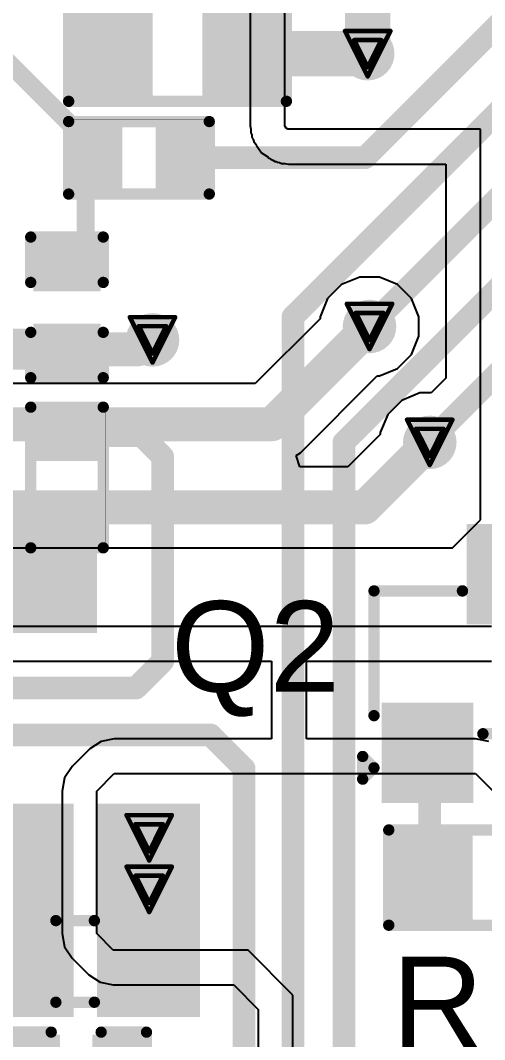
# Model space of a CAD drawing. Header units: inches. Extents: x -1 to 208, y -10 to 150.
# Drawn here: x 18.86 to 24.06, y 36.47 to 47.88 of the extents above; entities that cross this region are included whole.
import ezdxf

# ---------------------------------------------------------------- set-up
doc = ezdxf.new("R2010")
doc.units = ezdxf.units.IN
for name, color, linetype in [('Bottom Layer', 5, 'Continuous'), ('Drill Drawing', 1, 'Continuous'), ('Top Layer', 1, 'Continuous'), ('Top Overlay', 2, 'Continuous'), ('Top Paste', 8, 'Continuous'), ('Top Solder', 216, 'Continuous'), ('Via Holes', 16, 'Continuous')]:
    doc.layers.add(name, color=color, linetype=linetype)
doc.styles.add('Arial', font='', dxfattribs={"height": 0.2})
doc.styles.get('Arial').set_extended_font_data('Arial')

# ---------------------------------------------------------------- blocks, each defined once
blk = doc.blocks.new('R___0402_32')
at = {"layer": 'Top Layer'}
for points in [[(-0.699, -0.318), (-0.699, 0.318), (-0.241, 0.318), (-0.241, -0.318)], [(0.241, -0.318), (0.241, 0.318), (0.699, 0.318), (0.699, -0.318)]]:
    blk.add_hatch(color=1, dxfattribs=at).paths.add_polyline_path(points)
at = {"layer": 'Top Paste'}
for points in [[(-0.699, -0.318), (-0.699, 0.318), (-0.241, 0.318), (-0.241, -0.318)], [(0.241, -0.318), (0.241, 0.318), (0.699, 0.318), (0.699, -0.318)]]:
    blk.add_hatch(color=8, dxfattribs=at).paths.add_polyline_path(points)
at = {"layer": 'Top Solder'}
for points in [[(-0.754, -0.373), (-0.754, 0.373), (-0.186, 0.373), (-0.186, -0.373)], [(0.186, -0.373), (0.186, 0.373), (0.754, 0.373), (0.754, -0.373)]]:
    blk.add_hatch(color=216, dxfattribs=at).paths.add_polyline_path(points)
at = {"layer": 'Top Overlay'}
for points in [[(0.787, 0.406, 0.127, 0.127, 0), (-0.787, 0.406, 0.127, 0.127, 0)], [(-0.787, 0.406, 0.127, 0.127, 0), (-0.787, -0.406, 0.127, 0.127, 0)], [(0.787, 0.406, 0.127, 0.127, 0), (0.787, -0.406, 0.127, 0.127, 0)], [(0.787, -0.406, 0.127, 0.127, 0), (-0.787, -0.406, 0.127, 0.127, 0)], [(0.813, -0.432, 0.00323, 0.00323, 0), (-0.813, -0.432, 0.00323, 0.00323, 0)]]:
    blk.add_lwpolyline(points, format="xyseb", dxfattribs=at)
for points in [[(-0.819, 0.406, 0.0635, 0.0635, 1), (-0.756, 0.406, 0.0635, 0.0635, 1)], [(-0.819, 0.406, 0.0635, 0.0635, 1), (-0.756, 0.406, 0.0635, 0.0635, 1)], [(0.756, 0.406, 0.0635, 0.0635, 1), (0.819, 0.406, 0.0635, 0.0635, 1)], [(0.756, 0.406, 0.0635, 0.0635, 1), (0.819, 0.406, 0.0635, 0.0635, 1)], [(-0.819, -0.406, 0.0635, 0.0635, 1), (-0.756, -0.406, 0.0635, 0.0635, 1)], [(-0.819, -0.406, 0.0635, 0.0635, 1), (-0.756, -0.406, 0.0635, 0.0635, 1)], [(-0.814, -0.432, 0.00161, 0.00161, 1), (-0.812, -0.432, 0.00161, 0.00161, 1)], [(0.756, -0.406, 0.0635, 0.0635, 1), (0.819, -0.406, 0.0635, 0.0635, 1)], [(0.756, -0.406, 0.0635, 0.0635, 1), (0.819, -0.406, 0.0635, 0.0635, 1)], [(0.812, -0.432, 0.00161, 0.00161, 1), (0.814, -0.432, 0.00161, 0.00161, 1)]]:
    blk.add_lwpolyline(points, format="xyseb", close=True, dxfattribs=at)
blk = doc.blocks.new('R___0603_39')
at = {"layer": 'Top Layer'}
for points in [[(-0.381, 0.4445), (-0.381, -0.4445), (-1.143, -0.4445), (-1.143, 0.4445)], [(1.143, 0.4445), (1.143, -0.4445), (0.381, -0.4445), (0.381, 0.4445)]]:
    blk.add_hatch(color=1, dxfattribs=at).paths.add_polyline_path(points)
at = {"layer": 'Top Paste'}
for points in [[(-0.381, 0.4445), (-0.381, -0.4445), (-1.143, -0.4445), (-1.143, 0.4445)], [(1.143, 0.4445), (1.143, -0.4445), (0.381, -0.4445), (0.381, 0.4445)]]:
    blk.add_hatch(color=8, dxfattribs=at).paths.add_polyline_path(points)
at = {"layer": 'Top Solder'}
for points in [[(-0.2794, 0.5461), (-0.2794, -0.5461), (-1.2446, -0.5461), (-1.2446, 0.5461)], [(1.2446, 0.5461), (1.2446, -0.5461), (0.2794, -0.5461), (0.2794, 0.5461)]]:
    blk.add_hatch(color=216, dxfattribs=at).paths.add_polyline_path(points)
at = {"layer": 'Top Overlay'}
for points in [[(-1.2192, 0.5334, 0.127, 0.127, 0), (-1.2192, -0.5334, 0.127, 0.127, 0)], [(1.2192, 0.5334, 0.127, 0.127, 0), (-1.2192, 0.5334, 0.127, 0.127, 0)], [(1.2192, 0.5334, 0.127, 0.127, 0), (1.2192, -0.5334, 0.127, 0.127, 0)], [(1.2192, -0.5334, 0.127, 0.127, 0), (-1.2192, -0.5334, 0.127, 0.127, 0)]]:
    blk.add_lwpolyline(points, format="xyseb", dxfattribs=at)
for points in [[(-1.25095, 0.5334, 0.0635, 0.0635, 1), (-1.18745, 0.5334, 0.0635, 0.0635, 1)], [(-1.25095, 0.5334, 0.0635, 0.0635, 1), (-1.18745, 0.5334, 0.0635, 0.0635, 1)], [(1.18745, 0.5334, 0.0635, 0.0635, 1), (1.25095, 0.5334, 0.0635, 0.0635, 1)], [(1.18745, 0.5334, 0.0635, 0.0635, 1), (1.25095, 0.5334, 0.0635, 0.0635, 1)], [(-1.25095, -0.5334, 0.0635, 0.0635, 1), (-1.18745, -0.5334, 0.0635, 0.0635, 1)], [(-1.25095, -0.5334, 0.0635, 0.0635, 1), (-1.18745, -0.5334, 0.0635, 0.0635, 1)], [(1.18745, -0.5334, 0.0635, 0.0635, 1), (1.25095, -0.5334, 0.0635, 0.0635, 1)], [(1.18745, -0.5334, 0.0635, 0.0635, 1), (1.25095, -0.5334, 0.0635, 0.0635, 1)]]:
    blk.add_lwpolyline(points, format="xyseb", close=True, dxfattribs=at)
blk = doc.blocks.new('R___0402_50')
at = {"layer": 'Top Layer'}
for points in [[(-0.699, -0.318), (-0.699, 0.318), (-0.241, 0.318), (-0.241, -0.318)], [(0.241, -0.318), (0.241, 0.318), (0.699, 0.318), (0.699, -0.318)]]:
    blk.add_hatch(color=1, dxfattribs=at).paths.add_polyline_path(points)
at = {"layer": 'Top Paste'}
for points in [[(-0.699, -0.318), (-0.699, 0.318), (-0.241, 0.318), (-0.241, -0.318)], [(0.241, -0.318), (0.241, 0.318), (0.699, 0.318), (0.699, -0.318)]]:
    blk.add_hatch(color=8, dxfattribs=at).paths.add_polyline_path(points)
at = {"layer": 'Top Solder'}
for points in [[(-0.754, -0.373), (-0.754, 0.373), (-0.186, 0.373), (-0.186, -0.373)], [(0.186, -0.373), (0.186, 0.373), (0.754, 0.373), (0.754, -0.373)]]:
    blk.add_hatch(color=216, dxfattribs=at).paths.add_polyline_path(points)
at = {"layer": 'Top Overlay'}
for points in [[(-0.787, 0.406, 0.127, 0.127, 0), (-0.787, -0.406, 0.127, 0.127, 0)], [(-0.787, 0.406, 0.127, 0.127, 0), (0.787, 0.406, 0.127, 0.127, 0)], [(0.787, 0.406, 0.127, 0.127, 0), (0.787, -0.406, 0.127, 0.127, 0)], [(-0.787, -0.406, 0.127, 0.127, 0), (0.787, -0.406, 0.127, 0.127, 0)], [(-0.813, -0.432, 0.00323, 0.00323, 0), (0.813, -0.432, 0.00323, 0.00323, 0)]]:
    blk.add_lwpolyline(points, format="xyseb", dxfattribs=at)
for points in [[(-0.819, 0.406, 0.0635, 0.0635, 1), (-0.756, 0.406, 0.0635, 0.0635, 1)], [(-0.819, 0.406, 0.0635, 0.0635, 1), (-0.756, 0.406, 0.0635, 0.0635, 1)], [(0.756, 0.406, 0.0635, 0.0635, 1), (0.819, 0.406, 0.0635, 0.0635, 1)], [(0.756, 0.406, 0.0635, 0.0635, 1), (0.819, 0.406, 0.0635, 0.0635, 1)], [(-0.819, -0.406, 0.0635, 0.0635, 1), (-0.756, -0.406, 0.0635, 0.0635, 1)], [(-0.819, -0.406, 0.0635, 0.0635, 1), (-0.756, -0.406, 0.0635, 0.0635, 1)], [(-0.814, -0.432, 0.00161, 0.00161, 1), (-0.812, -0.432, 0.00161, 0.00161, 1)], [(0.756, -0.406, 0.0635, 0.0635, 1), (0.819, -0.406, 0.0635, 0.0635, 1)], [(0.756, -0.406, 0.0635, 0.0635, 1), (0.819, -0.406, 0.0635, 0.0635, 1)], [(0.812, -0.432, 0.00161, 0.00161, 1), (0.814, -0.432, 0.00161, 0.00161, 1)]]:
    blk.add_lwpolyline(points, format="xyseb", close=True, dxfattribs=at)
blk = doc.blocks.new('R___0603_63')
at = {"layer": 'Top Layer'}
for points in [[(-0.381, 0.4445), (-0.381, -0.4445), (-1.143, -0.4445), (-1.143, 0.4445)], [(1.143, 0.4445), (1.143, -0.4445), (0.381, -0.4445), (0.381, 0.4445)]]:
    blk.add_hatch(color=1, dxfattribs=at).paths.add_polyline_path(points)
at = {"layer": 'Top Paste'}
for points in [[(-0.381, 0.4445), (-0.381, -0.4445), (-1.143, -0.4445), (-1.143, 0.4445)], [(1.143, 0.4445), (1.143, -0.4445), (0.381, -0.4445), (0.381, 0.4445)]]:
    blk.add_hatch(color=8, dxfattribs=at).paths.add_polyline_path(points)
at = {"layer": 'Top Solder'}
for points in [[(-0.2794, 0.5461), (-0.2794, -0.5461), (-1.2446, -0.5461), (-1.2446, 0.5461)], [(1.2446, 0.5461), (1.2446, -0.5461), (0.2794, -0.5461), (0.2794, 0.5461)]]:
    blk.add_hatch(color=216, dxfattribs=at).paths.add_polyline_path(points)
at = {"layer": 'Top Overlay'}
for points in [[(-1.2192, 0.5334, 0.127, 0.127, 0), (-1.2192, -0.5334, 0.127, 0.127, 0)], [(1.2192, 0.5334, 0.127, 0.127, 0), (-1.2192, 0.5334, 0.127, 0.127, 0)], [(1.2192, 0.5334, 0.127, 0.127, 0), (1.2192, -0.5334, 0.127, 0.127, 0)], [(1.2192, -0.5334, 0.127, 0.127, 0), (-1.2192, -0.5334, 0.127, 0.127, 0)]]:
    blk.add_lwpolyline(points, format="xyseb", dxfattribs=at)
for points in [[(-1.25095, 0.5334, 0.0635, 0.0635, 1), (-1.18745, 0.5334, 0.0635, 0.0635, 1)], [(-1.25095, 0.5334, 0.0635, 0.0635, 1), (-1.18745, 0.5334, 0.0635, 0.0635, 1)], [(1.18745, 0.5334, 0.0635, 0.0635, 1), (1.25095, 0.5334, 0.0635, 0.0635, 1)], [(1.18745, 0.5334, 0.0635, 0.0635, 1), (1.25095, 0.5334, 0.0635, 0.0635, 1)], [(-1.25095, -0.5334, 0.0635, 0.0635, 1), (-1.18745, -0.5334, 0.0635, 0.0635, 1)], [(-1.25095, -0.5334, 0.0635, 0.0635, 1), (-1.18745, -0.5334, 0.0635, 0.0635, 1)], [(1.18745, -0.5334, 0.0635, 0.0635, 1), (1.25095, -0.5334, 0.0635, 0.0635, 1)], [(1.18745, -0.5334, 0.0635, 0.0635, 1), (1.25095, -0.5334, 0.0635, 0.0635, 1)]]:
    blk.add_lwpolyline(points, format="xyseb", close=True, dxfattribs=at)
blk = doc.blocks.new('SOT_23_79')
at = {"layer": 'Top Layer'}
for points in [[(-0.41, 1.46), (0.41, 1.46), (0.41, 0.54), (-0.41, 0.54)], [(-1.36, -0.54), (-0.54, -0.54), (-0.54, -1.46), (-1.36, -1.46)], [(0.54, -0.54), (1.36, -0.54), (1.36, -1.46), (0.54, -1.46)]]:
    blk.add_hatch(color=1, dxfattribs=at).paths.add_polyline_path(points)
at = {"layer": 'Top Paste'}
for points in [[(-0.41, 1.46), (0.41, 1.46), (0.41, 0.54), (-0.41, 0.54)], [(-1.36, -0.54), (-0.54, -0.54), (-0.54, -1.46), (-1.36, -1.46)], [(0.54, -0.54), (1.36, -0.54), (1.36, -1.46), (0.54, -1.46)]]:
    blk.add_hatch(color=8, dxfattribs=at).paths.add_polyline_path(points)
at = {"layer": 'Top Solder'}
for points in [[(-0.512, 1.562), (0.512, 1.562), (0.512, 0.438), (-0.512, 0.438)], [(-1.462, -0.438), (-0.438, -0.438), (-0.438, -1.562), (-1.462, -1.562)], [(0.438, -0.438), (1.462, -0.438), (1.462, -1.562), (0.438, -1.562)]]:
    blk.add_hatch(color=216, dxfattribs=at).paths.add_polyline_path(points)
at = {"layer": 'Top Overlay'}
for points in [[(-1.549, 0.813, 0.127, 0.127, 0), (-0.559, 0.813, 0.127, 0.127, 0)], [(-1.549, -0.584, 0.127, 0.127, 0), (-1.549, 0.813, 0.127, 0.127, 0)], [(0.559, 0.813, 0.127, 0.127, 0), (1.549, 0.813, 0.127, 0.127, 0)], [(1.549, 0.813, 0.127, 0.127, 0), (1.549, -0.584, 0.127, 0.127, 0)], [(-0.33, -0.787, 0.127, 0.127, 0), (0.33, -0.787, 0.127, 0.127, 0)], [(-1.676, -1.295, 0.127, 0.127, 0), (-1.676, -1.041, 0.127, 0.127, 0)], [(-1.676, -1.041, 0.127, 0.127, 0), (-1.549, -1.168, 0.127, 0.127, 0)], [(-1.676, -1.295, 0.127, 0.127, 0), (-1.549, -1.168, 0.127, 0.127, 0)]]:
    blk.add_lwpolyline(points, format="xyseb", dxfattribs=at)
for points in [[(-1.581, 0.813, 0.0635, 0.0635, 1), (-1.518, 0.813, 0.0635, 0.0635, 1)], [(-1.581, 0.813, 0.0635, 0.0635, 1), (-1.518, 0.813, 0.0635, 0.0635, 1)], [(-0.591, 0.813, 0.0635, 0.0635, 1), (-0.527, 0.813, 0.0635, 0.0635, 1)], [(0.527, 0.813, 0.0635, 0.0635, 1), (0.591, 0.813, 0.0635, 0.0635, 1)], [(1.518, 0.813, 0.0635, 0.0635, 1), (1.581, 0.813, 0.0635, 0.0635, 1)], [(1.518, 0.813, 0.0635, 0.0635, 1), (1.581, 0.813, 0.0635, 0.0635, 1)], [(-1.581, -0.584, 0.0635, 0.0635, 1), (-1.518, -0.584, 0.0635, 0.0635, 1)], [(1.518, -0.584, 0.0635, 0.0635, 1), (1.581, -0.584, 0.0635, 0.0635, 1)], [(-0.362, -0.787, 0.0635, 0.0635, 1), (-0.298, -0.787, 0.0635, 0.0635, 1)], [(0.298, -0.787, 0.0635, 0.0635, 1), (0.362, -0.787, 0.0635, 0.0635, 1)], [(-1.708, -1.041, 0.0635, 0.0635, 1), (-1.645, -1.041, 0.0635, 0.0635, 1)], [(-1.708, -1.041, 0.0635, 0.0635, 1), (-1.645, -1.041, 0.0635, 0.0635, 1)], [(-1.581, -1.168, 0.0635, 0.0635, 1), (-1.518, -1.168, 0.0635, 0.0635, 1)], [(-1.581, -1.168, 0.0635, 0.0635, 1), (-1.518, -1.168, 0.0635, 0.0635, 1)], [(-1.708, -1.295, 0.0635, 0.0635, 1), (-1.645, -1.295, 0.0635, 0.0635, 1)], [(-1.708, -1.295, 0.0635, 0.0635, 1), (-1.645, -1.295, 0.0635, 0.0635, 1)]]:
    blk.add_lwpolyline(points, format="xyseb", close=True, dxfattribs=at)
blk = doc.blocks.new('IND_0603__1608_M_______95')
at = {"layer": 'Top Layer'}
for points in [[(-1, 0.4), (-0.4, 0.4), (-0.4, -0.4), (-1, -0.4)], [(0.4, 0.4), (1, 0.4), (1, -0.4), (0.4, -0.4)]]:
    blk.add_hatch(color=1, dxfattribs=at).paths.add_polyline_path(points)
at = {"layer": 'Top Paste'}
for points in [[(-1, 0.4), (-0.4, 0.4), (-0.4, -0.4), (-1, -0.4)], [(0.4, 0.4), (1, 0.4), (1, -0.4), (0.4, -0.4)]]:
    blk.add_hatch(color=8, dxfattribs=at).paths.add_polyline_path(points)
at = {"layer": 'Top Solder'}
for points in [[(-1.102, 0.502), (-0.298, 0.502), (-0.298, -0.502), (-1.102, -0.502)], [(0.298, 0.502), (1.102, 0.502), (1.102, -0.502), (0.298, -0.502)]]:
    blk.add_hatch(color=216, dxfattribs=at).paths.add_polyline_path(points)
at = {"layer": 'Top Overlay'}
for points in [[(0.229, 0.457, 0.127, 0.127, 0), (-0.203, 0.457, 0.127, 0.127, 0)], [(0.229, -0.457, 0.127, 0.127, 0), (-0.203, -0.457, 0.127, 0.127, 0)]]:
    blk.add_lwpolyline(points, format="xyseb", dxfattribs=at)
for points in [[(-0.235, 0.457, 0.0635, 0.0635, 1), (-0.171, 0.457, 0.0635, 0.0635, 1)], [(0.197, 0.457, 0.0635, 0.0635, 1), (0.26, 0.457, 0.0635, 0.0635, 1)], [(-0.235, -0.457, 0.0635, 0.0635, 1), (-0.171, -0.457, 0.0635, 0.0635, 1)], [(0.197, -0.457, 0.0635, 0.0635, 1), (0.26, -0.457, 0.0635, 0.0635, 1)]]:
    blk.add_lwpolyline(points, format="xyseb", close=True, dxfattribs=at)
blk = doc.blocks.new('C___0402_117')
at = {"layer": 'Top Layer'}
for points in [[(-0.699, -0.318), (-0.699, 0.318), (-0.241, 0.318), (-0.241, -0.318)], [(0.241, -0.318), (0.241, 0.318), (0.699, 0.318), (0.699, -0.318)]]:
    blk.add_hatch(color=1, dxfattribs=at).paths.add_polyline_path(points)
at = {"layer": 'Top Paste'}
for points in [[(-0.699, -0.318), (-0.699, 0.318), (-0.241, 0.318), (-0.241, -0.318)], [(0.241, -0.318), (0.241, 0.318), (0.699, 0.318), (0.699, -0.318)]]:
    blk.add_hatch(color=8, dxfattribs=at).paths.add_polyline_path(points)
at = {"layer": 'Top Solder'}
for points in [[(-0.758, -0.377), (-0.758, 0.377), (-0.181, 0.377), (-0.181, -0.377)], [(0.181, -0.377), (0.181, 0.377), (0.758, 0.377), (0.758, -0.377)]]:
    blk.add_hatch(color=216, dxfattribs=at).paths.add_polyline_path(points)
at = {"layer": 'Top Overlay'}
for points in [[(-0.787, 0.406, 0.127, 0.127, 0), (-0.279, 0.406, 0.127, 0.127, 0)], [(-0.787, 0.406, 0.127, 0.127, 0), (-0.787, -0.406, 0.127, 0.127, 0)], [(0.279, 0.406, 0.127, 0.127, 0), (0.787, 0.406, 0.127, 0.127, 0)], [(0.787, 0.406, 0.127, 0.127, 0), (0.787, -0.406, 0.127, 0.127, 0)], [(-0.787, -0.406, 0.127, 0.127, 0), (-0.279, -0.406, 0.127, 0.127, 0)], [(0.279, -0.406, 0.127, 0.127, 0), (0.787, -0.406, 0.127, 0.127, 0)]]:
    blk.add_lwpolyline(points, format="xyseb", dxfattribs=at)
for points in [[(-0.819, 0.406, 0.0635, 0.0635, 1), (-0.756, 0.406, 0.0635, 0.0635, 1)], [(-0.819, 0.406, 0.0635, 0.0635, 1), (-0.756, 0.406, 0.0635, 0.0635, 1)], [(-0.311, 0.406, 0.0635, 0.0635, 1), (-0.248, 0.406, 0.0635, 0.0635, 1)], [(0.248, 0.406, 0.0635, 0.0635, 1), (0.311, 0.406, 0.0635, 0.0635, 1)], [(0.756, 0.406, 0.0635, 0.0635, 1), (0.819, 0.406, 0.0635, 0.0635, 1)], [(0.756, 0.406, 0.0635, 0.0635, 1), (0.819, 0.406, 0.0635, 0.0635, 1)], [(-0.819, -0.406, 0.0635, 0.0635, 1), (-0.756, -0.406, 0.0635, 0.0635, 1)], [(-0.819, -0.406, 0.0635, 0.0635, 1), (-0.756, -0.406, 0.0635, 0.0635, 1)], [(-0.311, -0.406, 0.0635, 0.0635, 1), (-0.248, -0.406, 0.0635, 0.0635, 1)], [(0.248, -0.406, 0.0635, 0.0635, 1), (0.311, -0.406, 0.0635, 0.0635, 1)], [(0.756, -0.406, 0.0635, 0.0635, 1), (0.819, -0.406, 0.0635, 0.0635, 1)], [(0.756, -0.406, 0.0635, 0.0635, 1), (0.819, -0.406, 0.0635, 0.0635, 1)]]:
    blk.add_lwpolyline(points, format="xyseb", close=True, dxfattribs=at)
blk = doc.blocks.new('C___0402_147')
at = {"layer": 'Top Layer'}
for points in [[(-0.699, -0.318), (-0.699, 0.318), (-0.241, 0.318), (-0.241, -0.318)], [(0.241, -0.318), (0.241, 0.318), (0.699, 0.318), (0.699, -0.318)]]:
    blk.add_hatch(color=1, dxfattribs=at).paths.add_polyline_path(points)
at = {"layer": 'Top Paste'}
for points in [[(-0.699, -0.318), (-0.699, 0.318), (-0.241, 0.318), (-0.241, -0.318)], [(0.241, -0.318), (0.241, 0.318), (0.699, 0.318), (0.699, -0.318)]]:
    blk.add_hatch(color=8, dxfattribs=at).paths.add_polyline_path(points)
at = {"layer": 'Top Solder'}
for points in [[(-0.758, -0.377), (-0.758, 0.377), (-0.181, 0.377), (-0.181, -0.377)], [(0.181, -0.377), (0.181, 0.377), (0.758, 0.377), (0.758, -0.377)]]:
    blk.add_hatch(color=216, dxfattribs=at).paths.add_polyline_path(points)
at = {"layer": 'Top Overlay'}
for points in [[(-0.279, 0.406, 0.127, 0.127, 0), (-0.787, 0.406, 0.127, 0.127, 0)], [(-0.787, 0.406, 0.127, 0.127, 0), (-0.787, -0.406, 0.127, 0.127, 0)], [(0.787, 0.406, 0.127, 0.127, 0), (0.279, 0.406, 0.127, 0.127, 0)], [(0.787, 0.406, 0.127, 0.127, 0), (0.787, -0.406, 0.127, 0.127, 0)], [(-0.279, -0.406, 0.127, 0.127, 0), (-0.787, -0.406, 0.127, 0.127, 0)], [(0.787, -0.406, 0.127, 0.127, 0), (0.279, -0.406, 0.127, 0.127, 0)]]:
    blk.add_lwpolyline(points, format="xyseb", dxfattribs=at)
for points in [[(-0.819, 0.406, 0.0635, 0.0635, 1), (-0.756, 0.406, 0.0635, 0.0635, 1)], [(-0.819, 0.406, 0.0635, 0.0635, 1), (-0.756, 0.406, 0.0635, 0.0635, 1)], [(-0.311, 0.406, 0.0635, 0.0635, 1), (-0.248, 0.406, 0.0635, 0.0635, 1)], [(0.248, 0.406, 0.0635, 0.0635, 1), (0.311, 0.406, 0.0635, 0.0635, 1)], [(0.756, 0.406, 0.0635, 0.0635, 1), (0.819, 0.406, 0.0635, 0.0635, 1)], [(0.756, 0.406, 0.0635, 0.0635, 1), (0.819, 0.406, 0.0635, 0.0635, 1)], [(-0.819, -0.406, 0.0635, 0.0635, 1), (-0.756, -0.406, 0.0635, 0.0635, 1)], [(-0.819, -0.406, 0.0635, 0.0635, 1), (-0.756, -0.406, 0.0635, 0.0635, 1)], [(-0.311, -0.406, 0.0635, 0.0635, 1), (-0.248, -0.406, 0.0635, 0.0635, 1)], [(0.248, -0.406, 0.0635, 0.0635, 1), (0.311, -0.406, 0.0635, 0.0635, 1)], [(0.756, -0.406, 0.0635, 0.0635, 1), (0.819, -0.406, 0.0635, 0.0635, 1)], [(0.756, -0.406, 0.0635, 0.0635, 1), (0.819, -0.406, 0.0635, 0.0635, 1)]]:
    blk.add_lwpolyline(points, format="xyseb", close=True, dxfattribs=at)

msp = doc.modelspace()

# ---------------------------------------------------------------- hatches: boundary and pattern name
at = {"layer": 'Bottom Layer'}
h = msp.add_hatch(color=5, dxfattribs=at)
edge = h.paths.add_edge_path()
edge.add_arc((22.746, 47.507), 0.3, 0, 360)
h = msp.add_hatch(color=5, dxfattribs=at)
edge = h.paths.add_edge_path()
edge.add_arc((22.766, 44.452), 0.3, 0, 360)
h = msp.add_hatch(color=5, dxfattribs=at)
edge = h.paths.add_edge_path()
edge.add_arc((20.336, 44.302), 0.3, 0, 360)
h = msp.add_hatch(color=5, dxfattribs=at)
edge = h.paths.add_edge_path()
edge.add_arc((23.441, 43.154), 0.3, 0, 360)
h = msp.add_hatch(color=5, dxfattribs=at)
edge = h.paths.add_edge_path()
edge.add_arc((20.299, 38.726), 0.3, 0, 360)
h = msp.add_hatch(color=5, dxfattribs=at)
edge = h.paths.add_edge_path()
edge.add_arc((20.299, 38.149), 0.3, 0, 360)
at = {"layer": 'Top Layer'}
h = msp.add_hatch(color=1, dxfattribs=at)
edge = h.paths.add_edge_path()
edge.add_arc((22.746, 47.507), 0.3, 0, 360)
h = msp.add_hatch(color=1, dxfattribs=at)
edge = h.paths.add_edge_path()
edge.add_arc((22.766, 44.452), 0.3, 0, 360)
h = msp.add_hatch(color=1, dxfattribs=at)
edge = h.paths.add_edge_path()
edge.add_arc((20.336, 44.302), 0.3, 0, 360)
for points in [[(18.016, 43.968), (19.696, 43.968), (19.696, 44.426), (18.016, 44.426)], [(15.951, 41.021), (19.714, 41.021), (19.714, 42.52), (15.951, 42.52)], [(16.894, 36.72), (19.452, 36.72), (19.452, 39.107), (16.894, 39.107)], [(19.714, 36.72), (20.867, 36.72), (20.867, 39.107), (19.714, 39.107)]]:
    msp.add_hatch(color=1, dxfattribs=at).paths.add_polyline_path(points)
h = msp.add_hatch(color=1, dxfattribs=at)
edge = h.paths.add_edge_path()
edge.add_arc((23.441, 43.154), 0.3, 0, 360)
h = msp.add_hatch(color=1, dxfattribs=at)
edge = h.paths.add_edge_path()
edge.add_arc((20.299, 38.726), 0.3, 0, 360)
h = msp.add_hatch(color=1, dxfattribs=at)
edge = h.paths.add_edge_path()
edge.add_arc((20.299, 38.149), 0.3, 0, 360)
at = {"layer": 'Via Holes'}
h = msp.add_hatch(color=7, dxfattribs=at)
edge = h.paths.add_edge_path()
edge.add_arc((22.746, 47.507), 0.15, 0, 360)
h = msp.add_hatch(color=7, dxfattribs=at)
edge = h.paths.add_edge_path()
edge.add_arc((22.766, 44.452), 0.15, 0, 360)
h = msp.add_hatch(color=7, dxfattribs=at)
edge = h.paths.add_edge_path()
edge.add_arc((20.336, 44.302), 0.15, 0, 360)
h = msp.add_hatch(color=7, dxfattribs=at)
edge = h.paths.add_edge_path()
edge.add_arc((23.441, 43.154), 0.15, 0, 360)
h = msp.add_hatch(color=7, dxfattribs=at)
edge = h.paths.add_edge_path()
edge.add_arc((20.299, 38.726), 0.15, 0, 360)
h = msp.add_hatch(color=7, dxfattribs=at)
edge = h.paths.add_edge_path()
edge.add_arc((20.299, 38.149), 0.15, 0, 360)

# ---------------------------------------------------------------- linework, layer by layer
at = {"layer": 'Bottom Layer'}
for p, q in [((21.43, 48.26), (21.43, 46.698)), ((21.819, 46.698), (21.819, 48.26)), ((21.43, 46.698), (21.438, 46.661)), ((21.822, 46.693), (21.819, 46.698)), ((21.819, 46.698), (21.819, 46.698)), ((21.831, 46.672), (21.822, 46.693)), ((21.438, 46.661), (21.438, 46.622)), ((21.438, 46.622), (21.447, 46.6)), ((21.447, 46.6), (21.45, 46.575)), ((21.45, 46.575), (21.45, 46.575)), ((21.45, 46.575), (21.457, 46.563)), ((21.852, 46.663), (21.831, 46.672)), ((21.857, 46.66), (21.852, 46.663)), ((24.009, 46.66), (21.857, 46.66)), ((21.857, 46.66), (21.857, 46.66)), ((24.009, 42.287), (24.009, 46.66)), ((21.457, 46.563), (21.46, 46.549)), ((21.46, 46.549), (21.463, 46.545)), ((21.463, 46.545), (21.472, 46.523)), ((21.472, 46.523), (21.472, 46.523)), ((21.472, 46.523), (21.472, 46.523)), ((21.472, 46.523), (21.49, 46.496)), ((21.49, 46.496), (21.496, 46.482)), ((21.496, 46.482), (21.499, 46.478)), ((21.499, 46.478), (21.509, 46.467)), ((21.509, 46.467), (21.556, 46.397)), ((21.556, 46.397), (21.556, 46.397)), ((21.556, 46.397), (21.556, 46.397)), ((21.556, 46.397), (21.626, 46.351)), ((21.626, 46.351), (21.636, 46.34)), ((21.636, 46.34), (21.641, 46.337)), ((21.641, 46.337), (21.655, 46.331)), ((21.655, 46.331), (21.682, 46.313)), ((21.682, 46.313), (21.682, 46.313)), ((21.682, 46.313), (21.682, 46.313)), ((21.682, 46.313), (21.703, 46.304)), ((21.703, 46.304), (21.708, 46.301)), ((21.708, 46.301), (21.722, 46.298)), ((21.722, 46.298), (21.734, 46.291)), ((21.734, 46.291), (21.758, 46.288)), ((21.758, 46.288), (21.781, 46.279)), ((21.781, 46.279), (21.819, 46.279)), ((21.819, 46.279), (21.857, 46.271)), ((21.857, 46.271), (23.621, 46.271)), ((23.621, 46.271), (23.621, 43.874)), ((22.656, 45.006), (22.453, 44.922)), ((22.877, 45.006), (22.656, 45.006)), ((23.08, 44.922), (22.877, 45.006)), ((22.453, 44.922), (22.297, 44.766)), ((23.236, 44.766), (23.08, 44.922)), ((22.297, 44.766), (22.212, 44.562)), ((23.32, 44.562), (23.236, 44.766)), ((22.212, 44.539), (21.485, 43.812)), ((22.212, 44.562), (22.212, 44.539)), ((23.32, 44.342), (23.32, 44.562)), ((23.236, 44.138), (23.32, 44.342)), ((23.08, 43.982), (23.236, 44.138)), ((22.877, 43.898), (23.08, 43.982)), ((21.993, 43.038), (22.853, 43.898)), ((22.853, 43.898), (22.877, 43.898)), ((23.621, 43.874), (23.455, 43.708)), ((21.485, 43.812), (18.439, 43.812)), ((23.127, 43.624), (22.971, 43.468)), ((23.33, 43.708), (23.127, 43.624)), ((23.455, 43.708), (23.33, 43.708)), ((22.971, 43.468), (22.887, 43.264)), ((22.887, 43.264), (22.887, 43.241)), ((22.887, 43.241), (22.525, 42.879)), ((21.946, 43.006), (21.993, 43.038)), ((21.985, 42.879), (21.946, 43.006)), ((22.525, 42.879), (21.985, 42.879)), ((23.696, 41.974), (24.009, 42.287)), ((15.875, 41.973), (22.713, 41.973)), ((22.713, 41.973), (22.718, 41.974)), ((22.718, 41.974), (23.696, 41.974)), ((21.343, 41.092), (15.893, 41.092)), ((24.133, 41.092), (21.343, 41.092)), ((21.343, 41.092), (21.343, 41.092)), ((15.893, 40.703), (21.343, 40.703)), ((21.343, 40.703), (21.343, 40.703)), ((21.343, 40.703), (21.67, 40.703)), ((21.67, 40.703), (21.67, 39.835)), ((22.059, 39.835), (22.059, 40.703)), ((22.059, 40.703), (24.133, 40.703)), ((19.908, 39.835), (19.759, 39.805)), ((21.67, 39.835), (19.908, 39.835)), ((23.952, 39.835), (22.059, 39.835)), ((24.101, 39.805), (23.952, 39.835)), ((19.633, 39.721), (19.436, 39.524)), ((19.759, 39.805), (19.633, 39.721)), ((19.436, 39.524), (19.352, 39.398)), ((19.352, 39.398), (19.323, 39.249)), ((19.711, 39.249), (19.908, 39.446)), ((19.908, 39.446), (23.952, 39.446)), ((23.952, 39.446), (24.486, 38.913)), ((19.323, 39.249), (19.323, 37.653)), ((19.711, 37.653), (19.711, 39.249)), ((19.323, 37.653), (19.352, 37.505)), ((19.897, 37.467), (19.711, 37.653)), ((19.352, 37.505), (19.436, 37.379)), ((21.407, 37.467), (19.897, 37.467)), ((21.908, 36.966), (21.407, 37.467)), ((19.436, 37.379), (19.622, 37.193)), ((19.622, 37.193), (19.748, 37.108)), ((19.748, 37.108), (19.897, 37.079)), ((19.897, 37.079), (21.246, 37.079)), ((21.246, 37.079), (21.52, 36.805)), ((21.908, 34.415), (21.908, 36.966)), ((21.52, 36.805), (21.52, 35.306))]:
    msp.add_line(p, q, dxfattribs=at)
for points in [[(21.673, 43.358, 0.381, 0.381, 0), (22.766, 44.452, 0.381, 0.381, 0)], [(18.109, 43.358, 0.381, 0.381, 0), (21.673, 43.358, 0.381, 0.381, 0)], [(22.713, 42.426, 0.381, 0.381, 0), (23.441, 43.154, 0.381, 0.381, 0)], [(15.232, 42.426, 0.381, 0.381, 0), (22.713, 42.426, 0.381, 0.381, 0)]]:
    msp.add_lwpolyline(points, format="xyseb", dxfattribs=at)
for points in [[(22.671, 44.452, 0.191, 0.191, 1), (22.862, 44.452, 0.191, 0.191, 1)], [(21.578, 43.358, 0.191, 0.191, 1), (21.768, 43.358, 0.191, 0.191, 1)], [(21.578, 43.358, 0.191, 0.191, 1), (21.768, 43.358, 0.191, 0.191, 1)], [(23.345, 43.154, 0.191, 0.191, 1), (23.536, 43.154, 0.191, 0.191, 1)], [(22.618, 42.426, 0.191, 0.191, 1), (22.808, 42.426, 0.191, 0.191, 1)], [(22.618, 42.426, 0.191, 0.191, 1), (22.808, 42.426, 0.191, 0.191, 1)]]:
    msp.add_lwpolyline(points, format="xyseb", close=True, dxfattribs=at)
at = {"layer": 'Drill Drawing'}
for points in [[(22.492, 47.761, 0.0508, 0.0508, 0), (23, 47.761, 0.0508, 0.0508, 0)], [(22.492, 47.761, 0.0508, 0.0508, 0), (22.746, 47.253, 0.0508, 0.0508, 0)], [(22.746, 47.253, 0.0508, 0.0508, 0), (23, 47.761, 0.0508, 0.0508, 0)], [(22.594, 47.659, 0.0508, 0.0508, 0), (22.899, 47.659, 0.0508, 0.0508, 0)], [(22.594, 47.659, 0.0508, 0.0508, 0), (22.746, 47.355, 0.0508, 0.0508, 0)], [(22.746, 47.355, 0.0508, 0.0508, 0), (22.899, 47.659, 0.0508, 0.0508, 0)], [(22.512, 44.706, 0.0508, 0.0508, 0), (23.02, 44.706, 0.0508, 0.0508, 0)], [(22.512, 44.706, 0.0508, 0.0508, 0), (22.766, 44.198, 0.0508, 0.0508, 0)], [(22.614, 44.604, 0.0508, 0.0508, 0), (22.919, 44.604, 0.0508, 0.0508, 0)], [(22.614, 44.604, 0.0508, 0.0508, 0), (22.766, 44.3, 0.0508, 0.0508, 0)], [(22.766, 44.198, 0.0508, 0.0508, 0), (23.02, 44.706, 0.0508, 0.0508, 0)], [(22.766, 44.3, 0.0508, 0.0508, 0), (22.919, 44.604, 0.0508, 0.0508, 0)], [(20.082, 44.556, 0.0508, 0.0508, 0), (20.59, 44.556, 0.0508, 0.0508, 0)], [(20.082, 44.556, 0.0508, 0.0508, 0), (20.336, 44.048, 0.0508, 0.0508, 0)], [(20.336, 44.048, 0.0508, 0.0508, 0), (20.59, 44.556, 0.0508, 0.0508, 0)], [(20.183, 44.455, 0.0508, 0.0508, 0), (20.488, 44.455, 0.0508, 0.0508, 0)], [(20.183, 44.455, 0.0508, 0.0508, 0), (20.336, 44.15, 0.0508, 0.0508, 0)], [(20.336, 44.15, 0.0508, 0.0508, 0), (20.488, 44.455, 0.0508, 0.0508, 0)], [(23.187, 43.408, 0.0508, 0.0508, 0), (23.695, 43.408, 0.0508, 0.0508, 0)], [(23.187, 43.408, 0.0508, 0.0508, 0), (23.441, 42.9, 0.0508, 0.0508, 0)], [(23.441, 42.9, 0.0508, 0.0508, 0), (23.695, 43.408, 0.0508, 0.0508, 0)], [(23.288, 43.306, 0.0508, 0.0508, 0), (23.593, 43.306, 0.0508, 0.0508, 0)], [(23.288, 43.306, 0.0508, 0.0508, 0), (23.441, 43.001, 0.0508, 0.0508, 0)], [(23.441, 43.001, 0.0508, 0.0508, 0), (23.593, 43.306, 0.0508, 0.0508, 0)], [(20.045, 38.98, 0.0508, 0.0508, 0), (20.553, 38.98, 0.0508, 0.0508, 0)], [(20.045, 38.98, 0.0508, 0.0508, 0), (20.299, 38.472, 0.0508, 0.0508, 0)], [(20.299, 38.472, 0.0508, 0.0508, 0), (20.553, 38.98, 0.0508, 0.0508, 0)], [(20.146, 38.878, 0.0508, 0.0508, 0), (20.451, 38.878, 0.0508, 0.0508, 0)], [(20.146, 38.878, 0.0508, 0.0508, 0), (20.299, 38.573, 0.0508, 0.0508, 0)], [(20.299, 38.573, 0.0508, 0.0508, 0), (20.451, 38.878, 0.0508, 0.0508, 0)], [(20.045, 38.403, 0.0508, 0.0508, 0), (20.553, 38.403, 0.0508, 0.0508, 0)], [(20.045, 38.403, 0.0508, 0.0508, 0), (20.299, 37.895, 0.0508, 0.0508, 0)], [(20.299, 37.895, 0.0508, 0.0508, 0), (20.553, 38.403, 0.0508, 0.0508, 0)], [(20.146, 38.302, 0.0508, 0.0508, 0), (20.451, 38.302, 0.0508, 0.0508, 0)], [(20.146, 38.302, 0.0508, 0.0508, 0), (20.299, 37.997, 0.0508, 0.0508, 0)], [(20.299, 37.997, 0.0508, 0.0508, 0), (20.451, 38.302, 0.0508, 0.0508, 0)]]:
    msp.add_lwpolyline(points, format="xyseb", dxfattribs=at)
for points in [[(22.479, 47.761, 0.0254, 0.0254, 1), (22.505, 47.761, 0.0254, 0.0254, 1)], [(22.479, 47.761, 0.0254, 0.0254, 1), (22.505, 47.761, 0.0254, 0.0254, 1)], [(22.987, 47.761, 0.0254, 0.0254, 1), (23.013, 47.761, 0.0254, 0.0254, 1)], [(22.987, 47.761, 0.0254, 0.0254, 1), (23.013, 47.761, 0.0254, 0.0254, 1)], [(22.581, 47.659, 0.0254, 0.0254, 1), (22.606, 47.659, 0.0254, 0.0254, 1)], [(22.581, 47.659, 0.0254, 0.0254, 1), (22.606, 47.659, 0.0254, 0.0254, 1)], [(22.886, 47.659, 0.0254, 0.0254, 1), (22.911, 47.659, 0.0254, 0.0254, 1)], [(22.886, 47.659, 0.0254, 0.0254, 1), (22.911, 47.659, 0.0254, 0.0254, 1)], [(22.733, 47.355, 0.0254, 0.0254, 1), (22.759, 47.355, 0.0254, 0.0254, 1)], [(22.733, 47.355, 0.0254, 0.0254, 1), (22.759, 47.355, 0.0254, 0.0254, 1)], [(22.733, 47.253, 0.0254, 0.0254, 1), (22.759, 47.253, 0.0254, 0.0254, 1)], [(22.733, 47.253, 0.0254, 0.0254, 1), (22.759, 47.253, 0.0254, 0.0254, 1)], [(22.5, 44.706, 0.0254, 0.0254, 1), (22.525, 44.706, 0.0254, 0.0254, 1)], [(22.5, 44.706, 0.0254, 0.0254, 1), (22.525, 44.706, 0.0254, 0.0254, 1)], [(22.601, 44.604, 0.0254, 0.0254, 1), (22.627, 44.604, 0.0254, 0.0254, 1)], [(22.601, 44.604, 0.0254, 0.0254, 1), (22.627, 44.604, 0.0254, 0.0254, 1)], [(22.906, 44.604, 0.0254, 0.0254, 1), (22.932, 44.604, 0.0254, 0.0254, 1)], [(22.906, 44.604, 0.0254, 0.0254, 1), (22.932, 44.604, 0.0254, 0.0254, 1)], [(23.008, 44.706, 0.0254, 0.0254, 1), (23.033, 44.706, 0.0254, 0.0254, 1)], [(23.008, 44.706, 0.0254, 0.0254, 1), (23.033, 44.706, 0.0254, 0.0254, 1)], [(20.069, 44.556, 0.0254, 0.0254, 1), (20.094, 44.556, 0.0254, 0.0254, 1)], [(20.069, 44.556, 0.0254, 0.0254, 1), (20.094, 44.556, 0.0254, 0.0254, 1)], [(20.577, 44.556, 0.0254, 0.0254, 1), (20.602, 44.556, 0.0254, 0.0254, 1)], [(20.577, 44.556, 0.0254, 0.0254, 1), (20.602, 44.556, 0.0254, 0.0254, 1)], [(20.171, 44.455, 0.0254, 0.0254, 1), (20.196, 44.455, 0.0254, 0.0254, 1)], [(20.171, 44.455, 0.0254, 0.0254, 1), (20.196, 44.455, 0.0254, 0.0254, 1)], [(20.475, 44.455, 0.0254, 0.0254, 1), (20.501, 44.455, 0.0254, 0.0254, 1)], [(20.475, 44.455, 0.0254, 0.0254, 1), (20.501, 44.455, 0.0254, 0.0254, 1)], [(22.754, 44.3, 0.0254, 0.0254, 1), (22.779, 44.3, 0.0254, 0.0254, 1)], [(22.754, 44.3, 0.0254, 0.0254, 1), (22.779, 44.3, 0.0254, 0.0254, 1)], [(20.323, 44.15, 0.0254, 0.0254, 1), (20.348, 44.15, 0.0254, 0.0254, 1)], [(20.323, 44.15, 0.0254, 0.0254, 1), (20.348, 44.15, 0.0254, 0.0254, 1)], [(22.754, 44.198, 0.0254, 0.0254, 1), (22.779, 44.198, 0.0254, 0.0254, 1)], [(22.754, 44.198, 0.0254, 0.0254, 1), (22.779, 44.198, 0.0254, 0.0254, 1)], [(20.323, 44.048, 0.0254, 0.0254, 1), (20.348, 44.048, 0.0254, 0.0254, 1)], [(20.323, 44.048, 0.0254, 0.0254, 1), (20.348, 44.048, 0.0254, 0.0254, 1)], [(23.174, 43.408, 0.0254, 0.0254, 1), (23.199, 43.408, 0.0254, 0.0254, 1)], [(23.174, 43.408, 0.0254, 0.0254, 1), (23.199, 43.408, 0.0254, 0.0254, 1)], [(23.682, 43.408, 0.0254, 0.0254, 1), (23.707, 43.408, 0.0254, 0.0254, 1)], [(23.682, 43.408, 0.0254, 0.0254, 1), (23.707, 43.408, 0.0254, 0.0254, 1)], [(23.276, 43.306, 0.0254, 0.0254, 1), (23.301, 43.306, 0.0254, 0.0254, 1)], [(23.276, 43.306, 0.0254, 0.0254, 1), (23.301, 43.306, 0.0254, 0.0254, 1)], [(23.58, 43.306, 0.0254, 0.0254, 1), (23.606, 43.306, 0.0254, 0.0254, 1)], [(23.58, 43.306, 0.0254, 0.0254, 1), (23.606, 43.306, 0.0254, 0.0254, 1)], [(23.428, 43.001, 0.0254, 0.0254, 1), (23.453, 43.001, 0.0254, 0.0254, 1)], [(23.428, 43.001, 0.0254, 0.0254, 1), (23.453, 43.001, 0.0254, 0.0254, 1)], [(23.428, 42.9, 0.0254, 0.0254, 1), (23.453, 42.9, 0.0254, 0.0254, 1)], [(23.428, 42.9, 0.0254, 0.0254, 1), (23.453, 42.9, 0.0254, 0.0254, 1)], [(20.032, 38.98, 0.0254, 0.0254, 1), (20.057, 38.98, 0.0254, 0.0254, 1)], [(20.032, 38.98, 0.0254, 0.0254, 1), (20.057, 38.98, 0.0254, 0.0254, 1)], [(20.54, 38.98, 0.0254, 0.0254, 1), (20.565, 38.98, 0.0254, 0.0254, 1)], [(20.54, 38.98, 0.0254, 0.0254, 1), (20.565, 38.98, 0.0254, 0.0254, 1)], [(20.133, 38.878, 0.0254, 0.0254, 1), (20.159, 38.878, 0.0254, 0.0254, 1)], [(20.133, 38.878, 0.0254, 0.0254, 1), (20.159, 38.878, 0.0254, 0.0254, 1)], [(20.438, 38.878, 0.0254, 0.0254, 1), (20.464, 38.878, 0.0254, 0.0254, 1)], [(20.438, 38.878, 0.0254, 0.0254, 1), (20.464, 38.878, 0.0254, 0.0254, 1)], [(20.286, 38.573, 0.0254, 0.0254, 1), (20.311, 38.573, 0.0254, 0.0254, 1)], [(20.286, 38.573, 0.0254, 0.0254, 1), (20.311, 38.573, 0.0254, 0.0254, 1)], [(20.286, 38.472, 0.0254, 0.0254, 1), (20.311, 38.472, 0.0254, 0.0254, 1)], [(20.286, 38.472, 0.0254, 0.0254, 1), (20.311, 38.472, 0.0254, 0.0254, 1)], [(20.032, 38.403, 0.0254, 0.0254, 1), (20.057, 38.403, 0.0254, 0.0254, 1)], [(20.032, 38.403, 0.0254, 0.0254, 1), (20.057, 38.403, 0.0254, 0.0254, 1)], [(20.54, 38.403, 0.0254, 0.0254, 1), (20.565, 38.403, 0.0254, 0.0254, 1)], [(20.54, 38.403, 0.0254, 0.0254, 1), (20.565, 38.403, 0.0254, 0.0254, 1)], [(20.133, 38.302, 0.0254, 0.0254, 1), (20.159, 38.302, 0.0254, 0.0254, 1)], [(20.133, 38.302, 0.0254, 0.0254, 1), (20.159, 38.302, 0.0254, 0.0254, 1)], [(20.438, 38.302, 0.0254, 0.0254, 1), (20.464, 38.302, 0.0254, 0.0254, 1)], [(20.438, 38.302, 0.0254, 0.0254, 1), (20.464, 38.302, 0.0254, 0.0254, 1)], [(20.286, 37.997, 0.0254, 0.0254, 1), (20.311, 37.997, 0.0254, 0.0254, 1)], [(20.286, 37.997, 0.0254, 0.0254, 1), (20.311, 37.997, 0.0254, 0.0254, 1)], [(20.286, 37.895, 0.0254, 0.0254, 1), (20.311, 37.895, 0.0254, 0.0254, 1)], [(20.286, 37.895, 0.0254, 0.0254, 1), (20.311, 37.895, 0.0254, 0.0254, 1)]]:
    msp.add_lwpolyline(points, format="xyseb", close=True, dxfattribs=at)
at = {"layer": 'Top Layer'}
for points in [[(22.715, 46.341, 0.254, 0.254, 0), (26.848, 50.474, 0.254, 0.254, 0)], [(21.908, 44.559, 0.254, 0.254, 0), (27.711, 50.362, 0.254, 0.254, 0)], [(22.766, 44.452, 0.254, 0.254, 0), (28.246, 49.931, 0.254, 0.254, 0)], [(22.48, 43.156, 0.254, 0.254, 0), (28.692, 49.368, 0.254, 0.254, 0)], [(22.746, 47.507, 0.508, 0.508, 0), (22.746, 49.271, 0.508, 0.508, 0)], [(19.714, 47.647, 0.381, 0.381, 0), (19.714, 48.676, 0.381, 0.381, 0)], [(23.441, 43.17, 0.254, 0.254, 0), (29.053, 48.782, 0.254, 0.254, 0)], [(17.802, 48.327, 0.203, 0.203, 0), (19.573, 46.557, 0.203, 0.203, 0)], [(19.714, 47.647, 0.203, 0.203, 0), (19.854, 47.507, 0.203, 0.203, 0)], [(21.378, 47.507, 0.508, 0.508, 0), (22.746, 47.507, 0.508, 0.508, 0)], [(19.573, 46.557, 0.203, 0.203, 0), (19.587, 46.557, 0.203, 0.203, 0)], [(19.587, 46.557, 0.203, 0.203, 0), (19.714, 46.43, 0.203, 0.203, 0)], [(19.714, 46.341, 0.203, 0.203, 0), (19.714, 46.43, 0.203, 0.203, 0)], [(20.654, 46.341, 0.254, 0.254, 0), (22.715, 46.341, 0.254, 0.254, 0)], [(19.588, 46.215, 0.203, 0.203, 0), (19.714, 46.341, 0.203, 0.203, 0)], [(19.588, 45.263, 0.203, 0.203, 0), (19.588, 46.215, 0.203, 0.203, 0)], [(19.461, 45.136, 0.203, 0.203, 0), (19.588, 45.263, 0.203, 0.203, 0)], [(19.378, 45.136, 0.203, 0.203, 0), (19.461, 45.136, 0.203, 0.203, 0)], [(21.908, 29.188, 0.254, 0.254, 0), (21.908, 44.559, 0.254, 0.254, 0)], [(20.171, 44.197, 0.381, 0.381, 0), (20.276, 44.302, 0.381, 0.381, 0)], [(20.276, 44.302, 0.381, 0.381, 0), (20.336, 44.302, 0.381, 0.381, 0)], [(19.379, 44.197, 0.381, 0.381, 0), (20.171, 44.197, 0.381, 0.381, 0)], [(19.378, 44.196, 0.381, 0.381, 0), (19.379, 44.197, 0.381, 0.381, 0)], [(19.378, 43.231, 0.254, 0.254, 0), (20.212, 43.231, 0.254, 0.254, 0)], [(20.212, 43.231, 0.254, 0.254, 0), (20.451, 42.993, 0.254, 0.254, 0)], [(22.48, 26.371, 0.254, 0.254, 0), (22.48, 43.156, 0.254, 0.254, 0)], [(23.441, 43.154, 0.254, 0.254, 0), (23.441, 43.17, 0.254, 0.254, 0)], [(20.451, 40.704, 0.254, 0.254, 0), (20.451, 42.993, 0.254, 0.254, 0)], [(20.15, 40.403, 0.254, 0.254, 0), (20.451, 40.704, 0.254, 0.254, 0)], [(14.429, 40.403, 0.254, 0.254, 0), (20.15, 40.403, 0.254, 0.254, 0)], [(6.121, 39.878, 0.254, 0.254, 0), (20.986, 39.878, 0.254, 0.254, 0)], [(20.986, 39.878, 0.254, 0.254, 0), (21.361, 39.503, 0.254, 0.254, 0)], [(23.416, 39.678, 0.254, 0.254, 0), (23.439, 39.655, 0.254, 0.254, 0)], [(23.439, 38.281, 0.254, 0.254, 0), (23.439, 39.655, 0.254, 0.254, 0)], [(21.361, 35.597, 0.254, 0.254, 0), (21.361, 39.503, 0.254, 0.254, 0)]]:
    msp.add_lwpolyline(points, format="xyseb", dxfattribs=at)
for points in [[(19.619, 47.647, 0.191, 0.191, 1), (19.809, 47.647, 0.191, 0.191, 1)], [(19.663, 47.647, 0.102, 0.102, 1), (19.765, 47.647, 0.102, 0.102, 1)], [(21.251, 47.507, 0.254, 0.254, 1), (21.505, 47.507, 0.254, 0.254, 1)], [(22.619, 47.507, 0.254, 0.254, 1), (22.873, 47.507, 0.254, 0.254, 1)], [(22.619, 47.507, 0.254, 0.254, 1), (22.873, 47.507, 0.254, 0.254, 1)], [(19.803, 47.507, 0.102, 0.102, 1), (19.905, 47.507, 0.102, 0.102, 1)], [(19.522, 46.557, 0.102, 0.102, 1), (19.623, 46.557, 0.102, 0.102, 1)], [(19.522, 46.557, 0.102, 0.102, 1), (19.623, 46.557, 0.102, 0.102, 1)], [(19.536, 46.557, 0.102, 0.102, 1), (19.638, 46.557, 0.102, 0.102, 1)], [(19.536, 46.557, 0.102, 0.102, 1), (19.638, 46.557, 0.102, 0.102, 1)], [(19.663, 46.43, 0.102, 0.102, 1), (19.765, 46.43, 0.102, 0.102, 1)], [(19.663, 46.43, 0.102, 0.102, 1), (19.765, 46.43, 0.102, 0.102, 1)], [(20.59, 46.341, 0.127, 0.127, 1), (20.717, 46.341, 0.127, 0.127, 1)], [(22.651, 46.341, 0.127, 0.127, 1), (22.778, 46.341, 0.127, 0.127, 1)], [(22.651, 46.341, 0.127, 0.127, 1), (22.778, 46.341, 0.127, 0.127, 1)], [(19.663, 46.341, 0.102, 0.102, 1), (19.765, 46.341, 0.102, 0.102, 1)], [(19.663, 46.341, 0.102, 0.102, 1), (19.765, 46.341, 0.102, 0.102, 1)], [(19.537, 46.215, 0.102, 0.102, 1), (19.638, 46.215, 0.102, 0.102, 1)], [(19.537, 46.215, 0.102, 0.102, 1), (19.638, 46.215, 0.102, 0.102, 1)], [(19.537, 45.263, 0.102, 0.102, 1), (19.638, 45.263, 0.102, 0.102, 1)], [(19.537, 45.263, 0.102, 0.102, 1), (19.638, 45.263, 0.102, 0.102, 1)], [(19.327, 45.136, 0.102, 0.102, 1), (19.429, 45.136, 0.102, 0.102, 1)], [(19.41, 45.136, 0.102, 0.102, 1), (19.511, 45.136, 0.102, 0.102, 1)], [(19.41, 45.136, 0.102, 0.102, 1), (19.511, 45.136, 0.102, 0.102, 1)], [(21.845, 44.559, 0.127, 0.127, 1), (21.972, 44.559, 0.127, 0.127, 1)], [(21.845, 44.559, 0.127, 0.127, 1), (21.972, 44.559, 0.127, 0.127, 1)], [(22.703, 44.452, 0.127, 0.127, 1), (22.83, 44.452, 0.127, 0.127, 1)], [(20.181, 44.302, 0.191, 0.191, 1), (20.372, 44.302, 0.191, 0.191, 1)], [(20.181, 44.302, 0.191, 0.191, 1), (20.372, 44.302, 0.191, 0.191, 1)], [(20.24, 44.302, 0.191, 0.191, 1), (20.431, 44.302, 0.191, 0.191, 1)], [(19.283, 44.197, 0.191, 0.191, 1), (19.474, 44.197, 0.191, 0.191, 1)], [(19.283, 44.196, 0.191, 0.191, 1), (19.474, 44.196, 0.191, 0.191, 1)], [(19.283, 44.197, 0.191, 0.191, 1), (19.474, 44.197, 0.191, 0.191, 1)], [(20.075, 44.197, 0.191, 0.191, 1), (20.266, 44.197, 0.191, 0.191, 1)], [(20.075, 44.197, 0.191, 0.191, 1), (20.266, 44.197, 0.191, 0.191, 1)], [(19.315, 43.231, 0.127, 0.127, 1), (19.442, 43.231, 0.127, 0.127, 1)], [(20.149, 43.231, 0.127, 0.127, 1), (20.276, 43.231, 0.127, 0.127, 1)], [(20.149, 43.231, 0.127, 0.127, 1), (20.276, 43.231, 0.127, 0.127, 1)], [(22.416, 43.156, 0.127, 0.127, 1), (22.543, 43.156, 0.127, 0.127, 1)], [(22.416, 43.156, 0.127, 0.127, 1), (22.543, 43.156, 0.127, 0.127, 1)], [(23.377, 43.17, 0.127, 0.127, 1), (23.504, 43.17, 0.127, 0.127, 1)], [(23.377, 43.17, 0.127, 0.127, 1), (23.504, 43.17, 0.127, 0.127, 1)], [(23.377, 43.154, 0.127, 0.127, 1), (23.504, 43.154, 0.127, 0.127, 1)], [(20.387, 42.993, 0.127, 0.127, 1), (20.514, 42.993, 0.127, 0.127, 1)], [(20.387, 42.993, 0.127, 0.127, 1), (20.514, 42.993, 0.127, 0.127, 1)], [(20.387, 40.704, 0.127, 0.127, 1), (20.514, 40.704, 0.127, 0.127, 1)], [(20.387, 40.704, 0.127, 0.127, 1), (20.514, 40.704, 0.127, 0.127, 1)], [(20.086, 40.403, 0.127, 0.127, 1), (20.213, 40.403, 0.127, 0.127, 1)], [(20.086, 40.403, 0.127, 0.127, 1), (20.213, 40.403, 0.127, 0.127, 1)], [(20.923, 39.878, 0.127, 0.127, 1), (21.05, 39.878, 0.127, 0.127, 1)], [(20.923, 39.878, 0.127, 0.127, 1), (21.05, 39.878, 0.127, 0.127, 1)], [(23.352, 39.678, 0.127, 0.127, 1), (23.479, 39.678, 0.127, 0.127, 1)], [(23.375, 39.655, 0.127, 0.127, 1), (23.502, 39.655, 0.127, 0.127, 1)], [(23.375, 39.655, 0.127, 0.127, 1), (23.502, 39.655, 0.127, 0.127, 1)], [(21.298, 39.503, 0.127, 0.127, 1), (21.425, 39.503, 0.127, 0.127, 1)], [(21.298, 39.503, 0.127, 0.127, 1), (21.425, 39.503, 0.127, 0.127, 1)], [(23.375, 38.281, 0.127, 0.127, 1), (23.502, 38.281, 0.127, 0.127, 1)]]:
    msp.add_lwpolyline(points, format="xyseb", close=True, dxfattribs=at)

# ---------------------------------------------------------------- block references
for name, p, rotation in [('R___0603_39', (20.616, 47.507), 180), ('R___0402_32', (20.184, 46.341), 180), ('C___0402_117', (19.378, 44.666), 90), ('R___0402_50', (19.378, 42.761), 90), ('R___0603_63', (24.201, 38.281), 180), ('IND_0603__1608_M_______95', (19.482, 37.342), 180), ('C___0402_147', (19.481, 36.144), 180)]:
    msp.add_blockref(name, p, dxfattribs=dict(rotation=rotation))
msp.add_blockref('SOT_23_79', (24.366, 40.678))

# ---------------------------------------------------------------- texts
at = {"layer": 'Top Overlay', "style": 'Arial'}
for s, p in [('Q2', (20.543, 40.361)), ('R15', (23.016, 36.379))]:
    msp.add_text(s, height=1.016, dxfattribs=at).set_placement(p)

doc.saveas('drawing.dxf')
